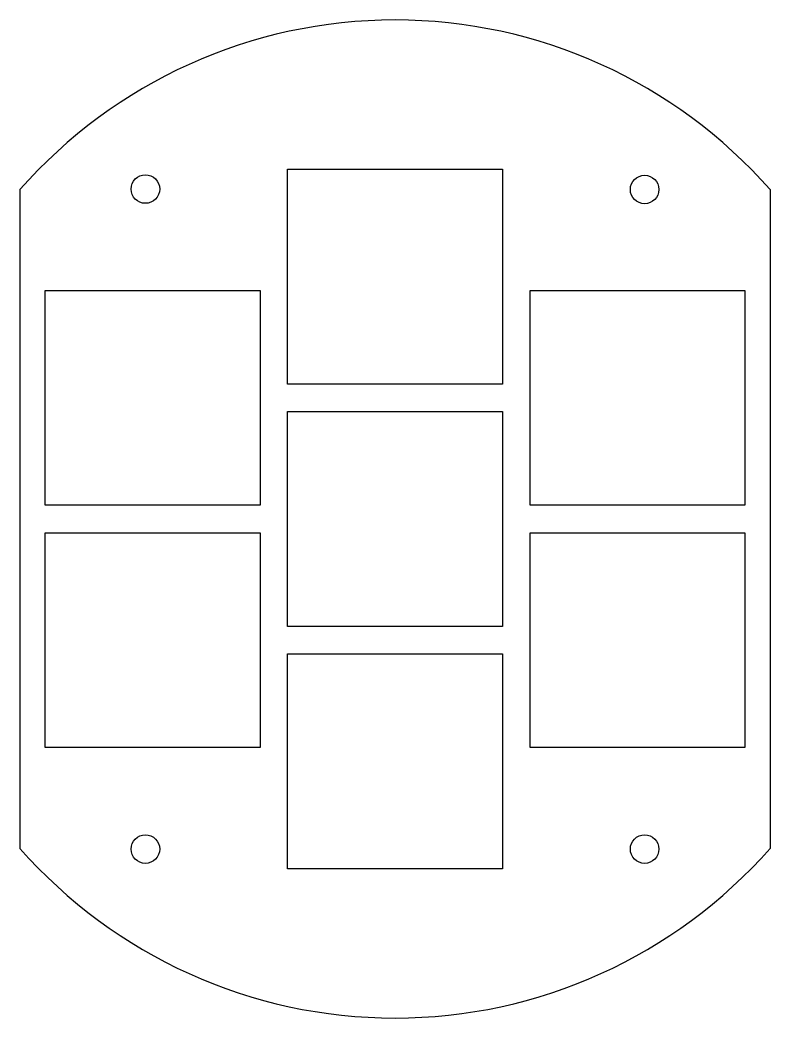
# Model space of a CAD drawing. Header units: millimetres. Extents: x 2655 to 2760, y 1400 to 1540.
import ezdxf

# ---------------------------------------------------------------- set-up
doc = ezdxf.new("R2010")
doc.units = ezdxf.units.MM
doc.layers.add('AM_0', color=7, linetype='Continuous', lineweight=50)
for name, color, linetype in [('holder_hole', 80, 'Continuous'), ('holder_outline', 10, 'Continuous'), ('holder_squares', 220, 'Continuous')]:
    doc.layers.add(name, color=color, linetype=linetype)

# ---------------------------------------------------------------- blocks, each defined once
blk = doc.blocks.new('*U19')
at = {"layer": 'holder_squares'}
blk.add_lwpolyline([(15.07, -15.07), (-15.07, -15.07), (-15.07, 15.07), (15.07, 15.07), (15.07, -15.07)], dxfattribs=at)
blk = doc.blocks.new('*U20')
at = {"layer": 'AM_0', "color": 0, "linetype": 'ByBlock', "lineweight": -2, "transparency": 16777216}
for p in [(0, 34), (68, 34), (0, 0), (68, 0)]:
    blk.add_blockref('*U19', p, dxfattribs=at)
blk = doc.blocks.new('*U23')
at = {"layer": 'holder_squares'}
blk.add_lwpolyline([(15.07, -15.07), (-15.07, -15.07), (-15.07, 15.07), (15.07, 15.07), (15.07, -15.07)], dxfattribs=at)
blk = doc.blocks.new('*U24')
at = {"layer": 'AM_0', "color": 0, "linetype": 'ByBlock', "lineweight": -2, "transparency": 16777216}
for p in [(0, 68), (0, 34), (0, 0)]:
    blk.add_blockref('*U23', p, dxfattribs=at)

msp = doc.modelspace()

# ---------------------------------------------------------------- linework, layer by layer
at = {"layer": 'holder_hole'}
for centre in [(2672.24, 1516.54), (2742.24, 1516.48), (2672.24, 1423.96), (2742.24, 1423.96)]:
    msp.add_circle(centre, 2, dxfattribs=at)
at = {"layer": 'holder_outline'}
for p, q in [((2654.65, 1516.46), (2654.65, 1424.06)), ((2759.83, 1516.46), (2759.83, 1424.06))]:
    msp.add_line(p, q, dxfattribs=at)
for points in [[(2759.83, 1516.46, 0.215752), (2707.24, 1540.26, 0.215752), (2654.65, 1516.46)], [(2654.65, 1424.06, 0.215752), (2707.24, 1400.26, 0.215752), (2759.83, 1424.06)]]:
    msp.add_lwpolyline(points, format="xyb", dxfattribs=at)

# ---------------------------------------------------------------- block references
at = {"layer": 'AM_0'}
for name, p in [('*U24', (2707.24, 1436.26)), ('*U20', (2673.24, 1453.26))]:
    msp.add_blockref(name, p, dxfattribs=at)

doc.saveas('drawing.dxf')
